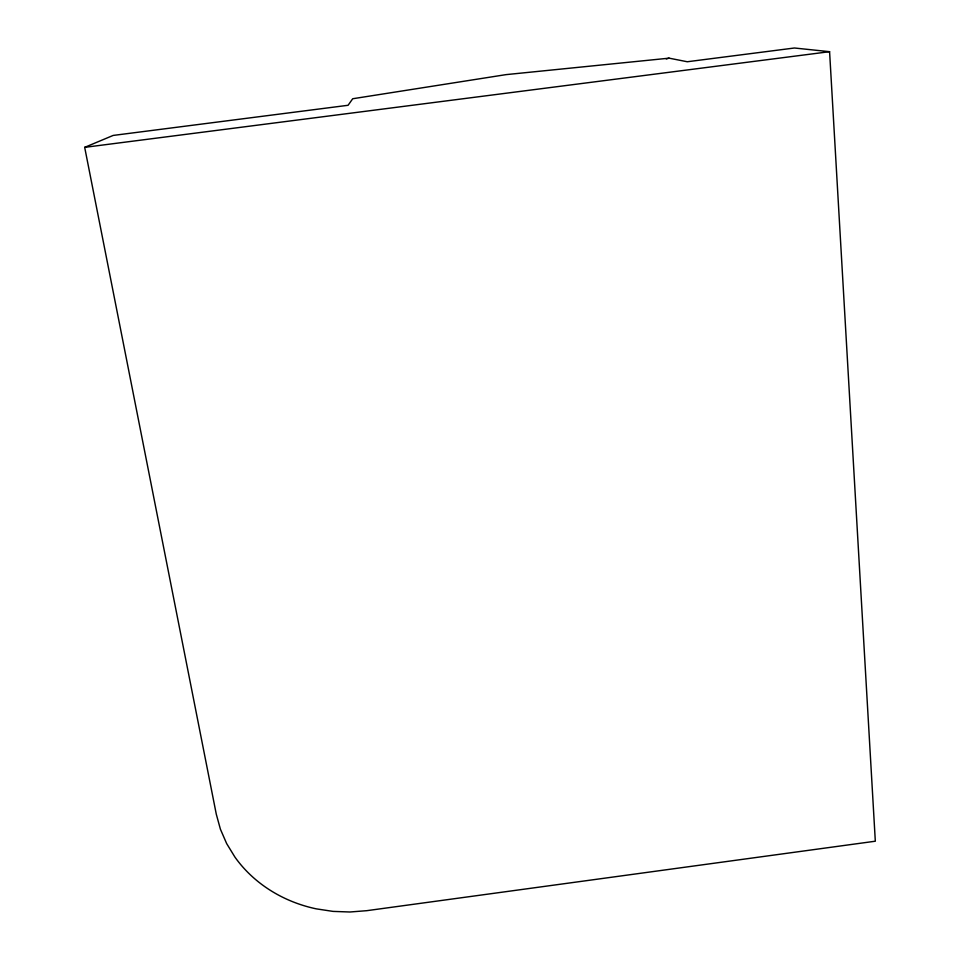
<?xml version="1.0" encoding="UTF-8"?>
<svg xmlns="http://www.w3.org/2000/svg" width="960" height="960" viewBox="0 0 960 960"><rect width="100%" height="100%" fill="white"/><g stroke="black" fill="none" stroke-linecap="round" stroke-linejoin="round"><path stroke-width="1.44" d="M84.684 147.348L113.172 135.432L348.072 105.288L352.704 98.748L506.052 74.628L669.108 58.164L687.276 61.752L794.436 48L829.584 51.684L875.316 841.212L366.756 910.68L349.908 912L333 911.388L316.296 908.856A132.528 118.524 -0.1 0 1 234.924 857.088L226.656 843.588L220.404 829.188L216.276 814.14L84.684 147.348L829.584 51.684M666.276 58.956L669.108 58.164"/></g></svg>
